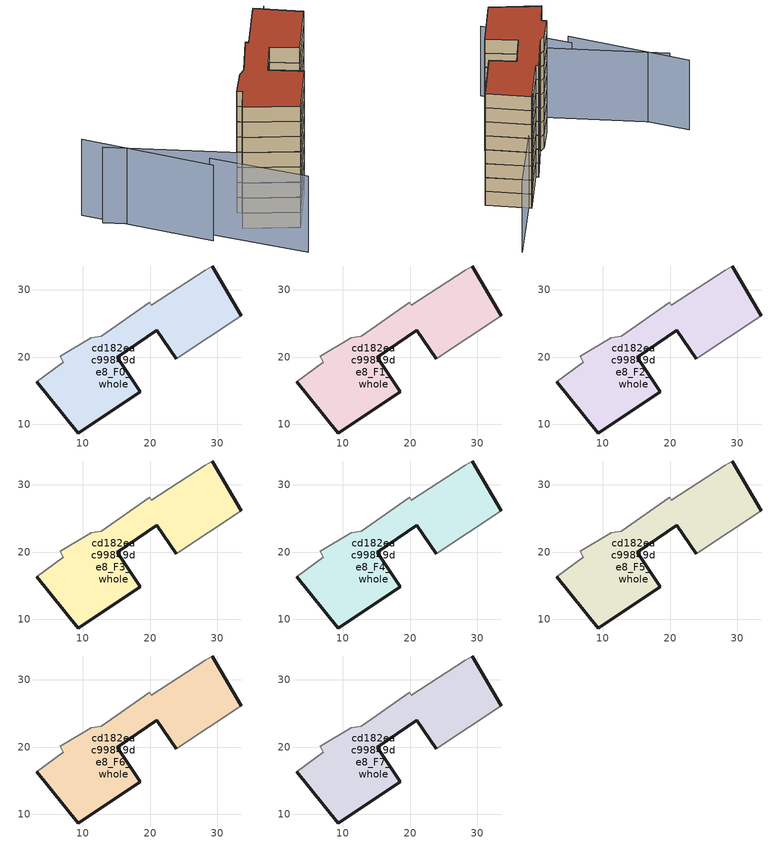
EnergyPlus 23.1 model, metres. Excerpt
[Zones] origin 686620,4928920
cd182eac99849de8_F0_whole
 floor ground (EU_floor_Construction): 23.89,19.8 33.55,26.13 29.23,33.57 28.19,32.92 20.19,27.7 19.92,28.16 12.72,23.14 11.21,22.89 6.65,20.12 7.1,19.23 3.16,16.36 9.29,8.72 18.55,14.84 15.15,19.97 21.01,24.03 z0
 wall outside (EU_wall_Construction): 29.23,33.57 33.55,26.13 / 23.89,19.8 21.01,24.03 15.15,19.97 18.55,14.84 9.29,8.72 3.16,16.36 z0:3
 wall adiabatic (EU_wall_Construction): 33.55,26.13 23.89,19.8 / 3.16,16.36 7.1,19.23 6.65,20.12 11.21,22.89 12.72,23.14 19.92,28.16 20.19,27.7 28.19,32.92 29.23,33.57 z0:3
cd182eac99849de8_F1_whole
 floor to cd182eac99849de8_F0_whole (EU_floor_Construction): 23.88,19.8 33.54,26.13 29.23,33.57 28.19,32.92 20.19,27.7 19.92,28.16 12.72,23.14 11.21,22.89 6.65,20.12 7.1,19.23 3.15,16.36 9.28,8.72 18.54,14.84 15.15,19.97 21,24.03 z3
 wall outside (EU_wall_Construction): 29.23,33.57 33.55,26.13 / 23.89,19.8 21.01,24.03 15.15,19.97 18.55,14.84 9.29,8.72 3.16,16.36 z3:6
 wall adiabatic (EU_wall_Construction): 33.55,26.13 23.89,19.8 / 3.16,16.36 7.1,19.23 6.65,20.12 11.21,22.89 12.72,23.14 19.92,28.16 20.19,27.7 28.19,32.92 29.23,33.57 z3:6
cd182eac99849de8_F2_whole
 floor to cd182eac99849de8_F1_whole (EU_floor_Construction): 23.88,19.8 33.54,26.13 29.23,33.57 28.19,32.92 20.19,27.7 19.92,28.16 12.72,23.14 11.21,22.89 6.65,20.12 7.1,19.23 3.15,16.36 9.28,8.72 18.54,14.84 15.15,19.97 21,24.03 z6
 wall outside (EU_wall_Construction): 29.23,33.57 33.55,26.13 / 23.89,19.8 21.01,24.03 15.15,19.97 18.55,14.84 9.29,8.72 3.16,16.36 z6:9
 wall adiabatic (EU_wall_Construction): 33.55,26.13 23.89,19.8 / 3.16,16.36 7.1,19.23 6.65,20.12 11.21,22.89 12.72,23.14 19.92,28.16 20.19,27.7 28.19,32.92 29.23,33.57 z6:9
cd182eac99849de8_F3_whole
 floor to cd182eac99849de8_F2_whole (EU_floor_Construction): 23.88,19.8 33.54,26.13 29.23,33.57 28.19,32.92 20.19,27.7 19.92,28.16 12.72,23.14 11.21,22.89 6.65,20.12 7.1,19.23 3.15,16.36 9.28,8.72 18.54,14.84 15.15,19.97 21,24.03 z9
 wall outside (EU_wall_Construction): 29.23,33.57 33.55,26.13 / 23.89,19.8 21.01,24.03 15.15,19.97 18.55,14.84 9.29,8.72 3.16,16.36 z9:12
 wall adiabatic (EU_wall_Construction): 33.55,26.13 23.89,19.8 / 3.16,16.36 7.1,19.23 6.65,20.12 11.21,22.89 12.72,23.14 19.92,28.16 20.19,27.7 28.19,32.92 29.23,33.57 z9:12
cd182eac99849de8_F4_whole
 floor to cd182eac99849de8_F3_whole (EU_floor_Construction): 23.88,19.8 33.54,26.13 29.23,33.57 28.19,32.92 20.19,27.7 19.92,28.16 12.72,23.14 11.21,22.89 6.65,20.12 7.1,19.23 3.15,16.36 9.28,8.72 18.54,14.84 15.15,19.97 21,24.03 z12
 wall outside (EU_wall_Construction): 29.23,33.57 33.55,26.13 / 23.89,19.8 21.01,24.03 15.15,19.97 18.55,14.84 9.29,8.72 3.16,16.36 z12:15
 wall adiabatic (EU_wall_Construction): 33.55,26.13 23.89,19.8 / 3.16,16.36 7.1,19.23 6.65,20.12 11.21,22.89 12.72,23.14 19.92,28.16 20.19,27.7 28.19,32.92 29.23,33.57 z12:15
cd182eac99849de8_F5_whole
 floor to cd182eac99849de8_F4_whole (EU_floor_Construction): 23.88,19.8 33.54,26.13 29.23,33.57 28.19,32.92 20.19,27.7 19.92,28.16 12.72,23.14 11.21,22.89 6.65,20.12 7.1,19.23 3.15,16.36 9.28,8.72 18.54,14.84 15.15,19.97 21,24.03 z15
 wall outside (EU_wall_Construction): 29.23,33.57 33.55,26.13 / 23.89,19.8 21.01,24.03 15.15,19.97 18.55,14.84 9.29,8.72 3.16,16.36 z15:18
 wall adiabatic (EU_wall_Construction): 33.55,26.13 23.89,19.8 / 3.16,16.36 7.1,19.23 6.65,20.12 11.21,22.89 12.72,23.14 19.92,28.16 20.19,27.7 28.19,32.92 29.23,33.57 z15:18
cd182eac99849de8_F6_whole
 floor to cd182eac99849de8_F5_whole (EU_floor_Construction): 23.88,19.8 33.54,26.13 29.23,33.57 28.19,32.92 20.19,27.7 19.92,28.16 12.72,23.14 11.21,22.89 6.65,20.12 7.1,19.23 3.15,16.36 9.28,8.72 18.54,14.84 15.15,19.97 21,24.03 z18
 wall outside (EU_wall_Construction): 29.23,33.57 33.55,26.13 / 23.89,19.8 21.01,24.03 15.15,19.97 18.55,14.84 9.29,8.72 3.16,16.36 z18:21
 wall adiabatic (EU_wall_Construction): 33.55,26.13 23.89,19.8 / 3.16,16.36 7.1,19.23 6.65,20.12 11.21,22.89 12.72,23.14 19.92,28.16 20.19,27.7 28.19,32.92 29.23,33.57 z18:21
cd182eac99849de8_F7_whole
 floor to cd182eac99849de8_F6_whole (EU_floor_Construction): 23.88,19.8 33.54,26.13 29.23,33.57 28.19,32.92 20.19,27.7 19.92,28.16 12.72,23.14 11.21,22.89 6.65,20.12 7.1,19.23 3.15,16.36 9.28,8.72 18.54,14.84 15.15,19.97 21,24.03 z21
 wall outside (EU_wall_Construction): 29.23,33.57 33.55,26.13 / 23.89,19.8 21.01,24.03 15.15,19.97 18.55,14.84 9.29,8.72 3.16,16.36 z21:24
 wall adiabatic (EU_wall_Construction): 33.55,26.13 23.89,19.8 / 3.16,16.36 7.1,19.23 6.65,20.12 11.21,22.89 12.72,23.14 19.92,28.16 20.19,27.7 28.19,32.92 29.23,33.57 z21:24
 roof outside (EU_roof_Construction): 29.23,33.57 33.55,26.13 23.89,19.8 21.01,24.03 15.15,19.97 18.55,14.84 9.29,8.72 3.16,16.36 7.1,19.23 6.65,20.12 11.21,22.89 12.72,23.14 19.92,28.16 20.19,27.7 28.19,32.92 z24
shading: -1.5,19.71 3.89,3.07 / -9.48,40.48 -2.84,17.93 / 42.35,41.11 3.15,16.36 / 3.15,16.36 -9.36,36.17 z0:15
[Building]
EU S2 Campaign: North Axis=0; Terrain=City; Solar Distribution=FullExterior
[Site:Location]
Bologna: Latitude=44.5; Longitude=11.25; Time Zone=1; Elevation=37
[SizingPeriod:WeatherFileDays]
AnnualSizingPeriod: Begin Month=1; Begin Day of Month=1; End Month=12; End Day of Month=31; Day of Week for Start Day=Monday; Use Weather File Daylight Saving Period=No; Use Weather File Rain and Snow Indicators=No
[MATERIAL]
EU_InternalMass_Material: Roughness=MediumRough; Thickness=0.1; Conductivity=1; Density=1800; Specific Heat=900; Thermal Absorptance=0.9; Solar Absorptance=0.7; Visible Absorptance=0.7
[MATERIAL:NOMASS] Roughness=MediumRough; Thermal Absorptance=0.9; Solar Absorptance=0.7; Visible Absorptance=0.7
Name | Thermal Resistance
EU_wall_NoMass | 0.905828
EU_roof_NoMass | 0.37593
EU_floor_NoMass | 0.67114
[CONSTRUCTION]
EU_wall_Construction: EU_wall_NoMass
EU_roof_Construction: EU_roof_NoMass
EU_floor_Construction: EU_floor_NoMass
EU_InternalMass_Construction: EU_InternalMass_Material
[ZONE] Type=1; Multiplier=1; Ceiling Height=autocalculate; Floor Area=autocalculate; Part of Total Floor Area=Yes
Name | Volume
cd182eac99849de8_F0_whole | 754.63
cd182eac99849de8_F1_whole; cd182eac99849de8_F2_whole; cd182eac99849de8_F3_whole; cd182eac99849de8_F4_whole; cd182eac99849de8_F5_whole; cd182eac99849de8_F6_whole; cd182eac99849de8_F7_whole | 754.632
[INTERNALMASS] Construction=EU_InternalMass_Construction; Surface Area=251.544
Name | Zone or ZoneList
cd182eac99849de8_F0_whole_EU_InternalMass | cd182eac99849de8_F0_whole
cd182eac99849de8_F1_whole_EU_InternalMass | cd182eac99849de8_F1_whole
cd182eac99849de8_F2_whole_EU_InternalMass | cd182eac99849de8_F2_whole
cd182eac99849de8_F3_whole_EU_InternalMass | cd182eac99849de8_F3_whole
cd182eac99849de8_F4_whole_EU_InternalMass | cd182eac99849de8_F4_whole
cd182eac99849de8_F5_whole_EU_InternalMass | cd182eac99849de8_F5_whole
cd182eac99849de8_F6_whole_EU_InternalMass | cd182eac99849de8_F6_whole
cd182eac99849de8_F7_whole_EU_InternalMass | cd182eac99849de8_F7_whole
[OTHEREQUIPMENT] Fuel Type=Electricity; Design Level Calculation Method=Watts/Area; Power per Zone Floor Area=1; Fraction Latent=0; Fraction Radiant=0; Fraction Lost=0; Carbon Dioxide Generation Rate=0; EndUse Subcategory=EU_Step8_InternalGains
Name | Zone or ZoneList or Space or SpaceList | Schedule
EU_Step8_InternalGain_cd182eac99849de8_F0_whole_f000 | cd182eac99849de8_F0_whole | EU_Step8_GainSchedule_cd182eac99849de8_F0_whole_f000
EU_Step8_InternalGain_cd182eac99849de8_F1_whole_f000 | cd182eac99849de8_F1_whole | EU_Step8_GainSchedule_cd182eac99849de8_F1_whole_f000
EU_Step8_InternalGain_cd182eac99849de8_F2_whole_f000 | cd182eac99849de8_F2_whole | EU_Step8_GainSchedule_cd182eac99849de8_F2_whole_f000
EU_Step8_InternalGain_cd182eac99849de8_F3_whole_f000 | cd182eac99849de8_F3_whole | EU_Step8_GainSchedule_cd182eac99849de8_F3_whole_f000
EU_Step8_InternalGain_cd182eac99849de8_F4_whole_f000 | cd182eac99849de8_F4_whole | EU_Step8_GainSchedule_cd182eac99849de8_F4_whole_f000
EU_Step8_InternalGain_cd182eac99849de8_F5_whole_f000 | cd182eac99849de8_F5_whole | EU_Step8_GainSchedule_cd182eac99849de8_F5_whole_f000
EU_Step8_InternalGain_cd182eac99849de8_F6_whole_f000 | cd182eac99849de8_F6_whole | EU_Step8_GainSchedule_cd182eac99849de8_F6_whole_f000
EU_Step8_InternalGain_cd182eac99849de8_F7_whole_f000 | cd182eac99849de8_F7_whole | EU_Step8_GainSchedule_cd182eac99849de8_F7_whole_f000
[ZONEVENTILATION:DESIGNFLOWRATE] Schedule=EU_AlwaysOn; Design Flow Rate Calculation Method=AirChanges/Hour; Air Changes per Hour=0.73129; Ventilation Type=Natural; Fan Pressure Rise=0; Fan Total Efficiency=1; Constant Term Coefficient=1; Temperature Term Coefficient=0; Velocity Term Coefficient=0; Velocity Squared Term Coefficient=0; Minimum Indoor Temperature=-100; Maximum Indoor Temperature=100; Delta Temperature=-100; Minimum Outdoor Temperature=-100; Maximum Outdoor Temperature=100; Maximum Wind Speed=40
Name | Zone or ZoneList or Space or SpaceList
EU_ConstantAir_cd182eac99849de8_F0_whole | cd182eac99849de8_F0_whole
EU_ConstantAir_cd182eac99849de8_F1_whole | cd182eac99849de8_F1_whole
EU_ConstantAir_cd182eac99849de8_F2_whole | cd182eac99849de8_F2_whole
EU_ConstantAir_cd182eac99849de8_F3_whole | cd182eac99849de8_F3_whole
EU_ConstantAir_cd182eac99849de8_F4_whole | cd182eac99849de8_F4_whole
EU_ConstantAir_cd182eac99849de8_F5_whole | cd182eac99849de8_F5_whole
EU_ConstantAir_cd182eac99849de8_F6_whole | cd182eac99849de8_F6_whole
EU_ConstantAir_cd182eac99849de8_F7_whole | cd182eac99849de8_F7_whole
[HVACTEMPLATE:THERMOSTAT] Constant Heating Setpoint=20; Constant Cooling Setpoint=50
EU_HeatOnly_cd182eac99849de8_F0_whole; EU_HeatOnly_cd182eac99849de8_F1_whole; EU_HeatOnly_cd182eac99849de8_F2_whole; EU_HeatOnly_cd182eac99849de8_F3_whole; EU_HeatOnly_cd182eac99849de8_F4_whole; EU_HeatOnly_cd182eac99849de8_F5_whole; EU_HeatOnly_cd182eac99849de8_F6_whole; EU_HeatOnly_cd182eac99849de8_F7_whole
[HVACTEMPLATE:ZONE:IDEALLOADSAIRSYSTEM] System Availability Schedule=EU_AlwaysOn; Maximum Heating Supply Air Temperature=50; Minimum Cooling Supply Air Temperature=13; Maximum Heating Supply Air Humidity Ratio=0.0156; Minimum Cooling Supply Air Humidity Ratio=0.0077; Heating Limit=NoLimit; Cooling Limit=NoLimit; Heating Availability Schedule=EU_AlwaysOn; Cooling Availability Schedule=EU_CoolingOff; Dehumidification Control Type=ConstantSensibleHeatRatio; Cooling Sensible Heat Ratio=0.7; Dehumidification Setpoint=60; Humidification Control Type=None; Humidification Setpoint=30; Outdoor Air Method=None; Outdoor Air Flow Rate per Person=0.00944; Outdoor Air Flow Rate per Zone Floor Area=0; Outdoor Air Flow Rate per Zone=0; Demand Controlled Ventilation Type=None; Outdoor Air Economizer Type=NoEconomizer; Heat Recovery Type=None; Sensible Heat Recovery Effectiveness=0.7; Latent Heat Recovery Effectiveness=0.65
Name | Template Thermostat
cd182eac99849de8_F0_whole | EU_HeatOnly_cd182eac99849de8_F0_whole
cd182eac99849de8_F1_whole | EU_HeatOnly_cd182eac99849de8_F1_whole
cd182eac99849de8_F2_whole | EU_HeatOnly_cd182eac99849de8_F2_whole
cd182eac99849de8_F3_whole | EU_HeatOnly_cd182eac99849de8_F3_whole
cd182eac99849de8_F4_whole | EU_HeatOnly_cd182eac99849de8_F4_whole
cd182eac99849de8_F5_whole | EU_HeatOnly_cd182eac99849de8_F5_whole
cd182eac99849de8_F6_whole | EU_HeatOnly_cd182eac99849de8_F6_whole
cd182eac99849de8_F7_whole | EU_HeatOnly_cd182eac99849de8_F7_whole
[SIZING:ZONE] Zone Cooling Design Supply Air Temperature Input Method=SupplyAirTemperature; Zone Cooling Design Supply Air Temperature=13; Zone Heating Design Supply Air Temperature Input Method=SupplyAirTemperature; Zone Heating Design Supply Air Temperature=50; Zone Cooling Design Supply Air Humidity Ratio=0.008; Zone Heating Design Supply Air Humidity Ratio=0.008; Cooling Design Air Flow Method=DesignDay; Cooling Design Air Flow Rate=0; Cooling Minimum Air Flow per Zone Floor Area=0.000762; Cooling Minimum Air Flow=0; Cooling Minimum Air Flow Fraction=0.2; Heating Design Air Flow Method=DesignDay; Heating Design Air Flow Rate=0; Heating Maximum Air Flow per Zone Floor Area=0.002032; Heating Maximum Air Flow=0.141576; Heating Maximum Air Flow Fraction=0.3; Account for Dedicated Outdoor Air System=No; Dedicated Outdoor Air System Control Strategy=NeutralSupplyAir; Dedicated Outdoor Air Low Setpoint Temperature for Design=autosize; Dedicated Outdoor Air High Setpoint Temperature for Design=autosize; Zone Load Sizing Method=Sensible Load Only No Latent Load; Zone Latent Cooling Design Supply Air Humidity Ratio Input Method=HumidityRatioDifference; Zone Cooling Design Supply Air Humidity Ratio Difference=0.005; Zone Latent Heating Design Supply Air Humidity Ratio Input Method=HumidityRatioDifference; Zone Humidification Design Supply Air Humidity Ratio Difference=0.005
cd182eac99849de8_F0_whole; cd182eac99849de8_F1_whole; cd182eac99849de8_F2_whole; cd182eac99849de8_F3_whole; cd182eac99849de8_F4_whole; cd182eac99849de8_F5_whole; cd182eac99849de8_F6_whole; cd182eac99849de8_F7_whole
[SCHEDULE:CONSTANT]
Name | Hourly Value
EU_AlwaysOn | 1
EU_CoolingOff | 0
[SCHEDULE:FILE] Column Number=1; Rows to Skip at Top=0; Number of Hours of Data=8760; Column Separator=Comma; Interpolate to Timestep=No; Minutes per Item=60; Adjust Schedule for Daylight Savings=Yes
Name | File
EU_Step8_GainSchedule_cd182eac99849de8_F0_whole_f000 | ../../schedules/cd182eac99849de8/cd182eac99849de8_F0_whole_f000_gain.csv
EU_Step8_GainSchedule_cd182eac99849de8_F1_whole_f000 | ../../schedules/cd182eac99849de8/cd182eac99849de8_F1_whole_f000_gain.csv
EU_Step8_GainSchedule_cd182eac99849de8_F2_whole_f000 | ../../schedules/cd182eac99849de8/cd182eac99849de8_F2_whole_f000_gain.csv
EU_Step8_GainSchedule_cd182eac99849de8_F3_whole_f000 | ../../schedules/cd182eac99849de8/cd182eac99849de8_F3_whole_f000_gain.csv
EU_Step8_GainSchedule_cd182eac99849de8_F4_whole_f000 | ../../schedules/cd182eac99849de8/cd182eac99849de8_F4_whole_f000_gain.csv
EU_Step8_GainSchedule_cd182eac99849de8_F5_whole_f000 | ../../schedules/cd182eac99849de8/cd182eac99849de8_F5_whole_f000_gain.csv
EU_Step8_GainSchedule_cd182eac99849de8_F6_whole_f000 | ../../schedules/cd182eac99849de8/cd182eac99849de8_F6_whole_f000_gain.csv
EU_Step8_GainSchedule_cd182eac99849de8_F7_whole_f000 | ../../schedules/cd182eac99849de8/cd182eac99849de8_F7_whole_f000_gain.csv
